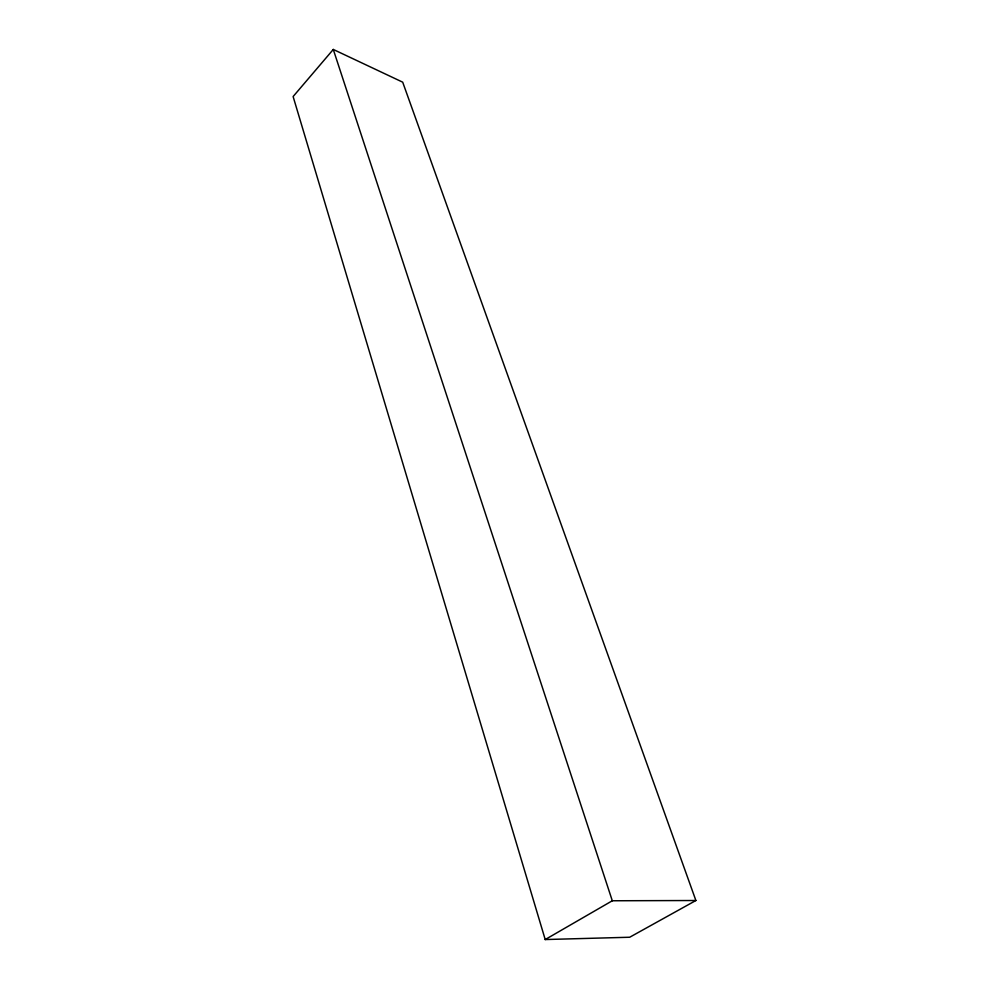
<?xml version="1.0" encoding="UTF-8"?>
<svg xmlns="http://www.w3.org/2000/svg" width="989" height="989" viewBox="0 0 989 989"><rect width="100%" height="100%" fill="white"/><g stroke="black" fill="none" stroke-linecap="round" stroke-linejoin="round"><path stroke-width="1.48" d="M333.281 49.45L293.115 96.551L545.211 939.55L629.696 937.238L695.885 900.509L402.696 82.174L333.281 49.45L612.302 900.769L695.885 900.509M545.211 939.55L612.302 900.769"/></g></svg>
